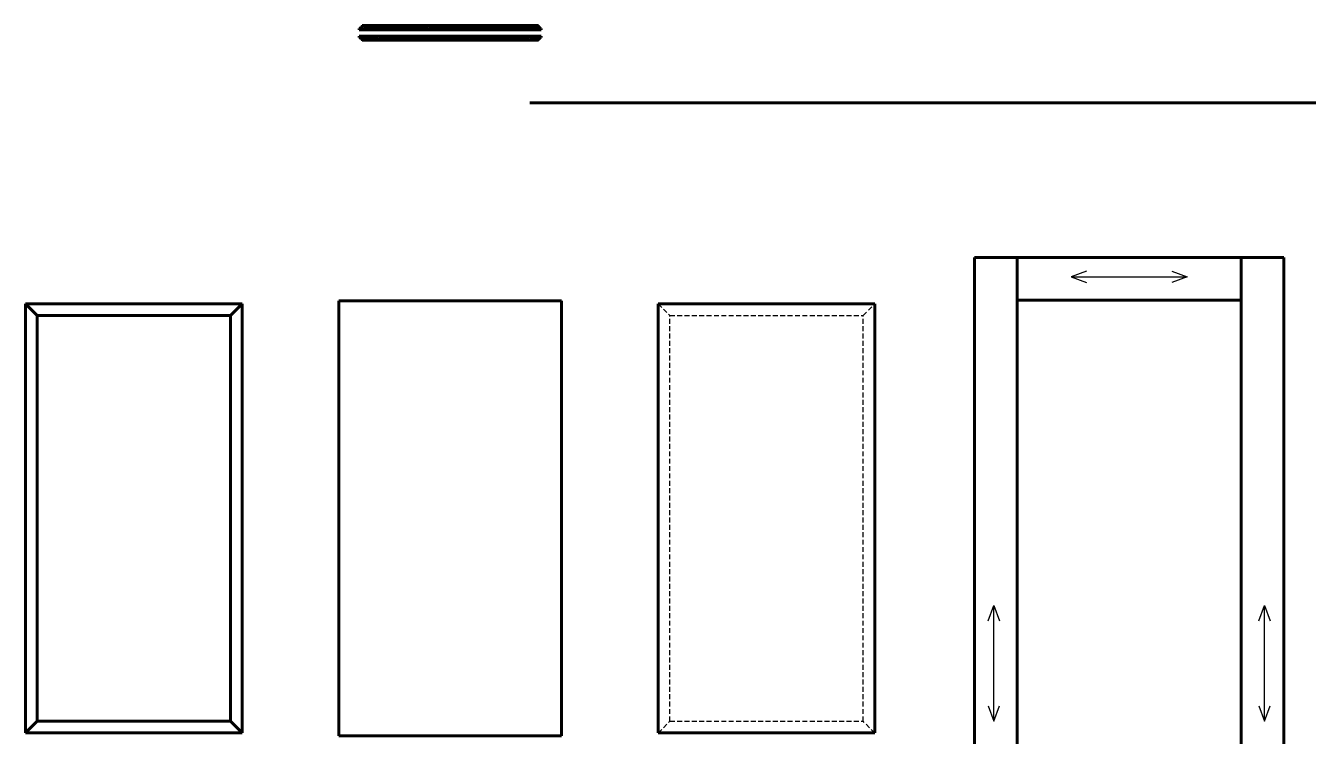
# Model space of a CAD drawing. Header units: inches. Extents: x -4554 to 14101, y -13650 to 2449.
# Drawn here: x -4554 to -1237, y -11939 to -10100 of the extents above; entities that cross this region are included whole.
import ezdxf

# ---------------------------------------------------------------- set-up
doc = ezdxf.new("R2010")
doc.units = ezdxf.units.IN
doc.linetypes.add('DASHED', pattern=[19.05, 12.7, -6.35])
doc.layers.add('Слой1', color=7, linetype='Continuous')

# ---------------------------------------------------------------- blocks, each defined once
blk = doc.blocks.new('*B477')
at = {"layer": 'Слой1', "linetype": 'Continuous'}
for p, q in [((-3690.4, -10107), (-3688.4, -10110.5)), ((-3684.9, -10110.5), (-3687.7, -10105.7)), ((-3686, -10102.6), (-3681.4, -10110.5)), ((-3678, -10110.5), (-3684, -10100.1)), ((-3680.6, -10100), (-3674.5, -10110.5)), ((-3671, -10110.5), (-3677.1, -10100)), ((-3673.6, -10100), (-3667.6, -10110.5)), ((-3664.1, -10110.5), (-3670.2, -10100)), ((-3666.7, -10100), (-3660.7, -10110.5)), ((-3657.2, -10110.5), (-3663.3, -10100)), ((-3659.8, -10100), (-3653.7, -10110.5)), ((-3650.3, -10110.5), (-3656.3, -10100)), ((-3652.9, -10100), (-3646.8, -10110.5)), ((-3643.3, -10110.5), (-3649.4, -10100)), ((-3645.9, -10100), (-3639.9, -10110.5)), ((-3636.4, -10110.5), (-3642.5, -10100)), ((-3639, -10100), (-3632.9, -10110.5)), ((-3629.5, -10110.5), (-3635.5, -10100)), ((-3632.1, -10100), (-3626, -10110.5)), ((-3622.5, -10110.5), (-3628.6, -10100)), ((-3625.1, -10100), (-3619.1, -10110.5)), ((-3615.6, -10110.5), (-3621.7, -10100)), ((-3618.2, -10100), (-3612.2, -10110.5)), ((-3608.7, -10110.5), (-3614.8, -10100)), ((-3611.3, -10100), (-3605.2, -10110.5)), ((-3601.8, -10110.5), (-3607.8, -10100)), ((-3604.4, -10100), (-3598.3, -10110.5)), ((-3594.8, -10110.5), (-3600.9, -10100)), ((-3597.4, -10100), (-3591.4, -10110.5)), ((-3587.9, -10110.5), (-3594, -10100)), ((-3590.5, -10100), (-3584.4, -10110.5)), ((-3581, -10110.5), (-3587, -10100)), ((-3583.6, -10100), (-3577.5, -10110.5)), ((-3574, -10110.5), (-3580.1, -10100)), ((-3576.6, -10100), (-3570.6, -10110.5)), ((-3567.1, -10110.5), (-3573.2, -10100)), ((-3569.7, -10100), (-3563.7, -10110.5)), ((-3560.2, -10110.5), (-3566.3, -10100)), ((-3562.8, -10100), (-3556.7, -10110.5)), ((-3553.3, -10110.5), (-3559.3, -10100)), ((-3555.9, -10100), (-3549.8, -10110.5)), ((-3546.3, -10110.5), (-3552.4, -10100)), ((-3548.9, -10100), (-3542.9, -10110.5)), ((-3539.4, -10110.5), (-3545.5, -10100)), ((-3542, -10100), (-3535.9, -10110.5)), ((-3532.5, -10110.5), (-3538.5, -10100)), ((-3535.1, -10100), (-3529, -10110.5)), ((-3525.6, -10110.5), (-3531.6, -10100)), ((-3528.2, -10100), (-3522.1, -10110.5)), ((-3518.6, -10110.5), (-3524.7, -10100)), ((-3521.2, -10100), (-3515.2, -10110.5)), ((-3511.7, -10110.5), (-3517.8, -10100)), ((-3514.3, -10100), (-3508.2, -10110.5)), ((-3504.8, -10110.5), (-3510.8, -10100)), ((-3507.4, -10100), (-3501.3, -10110.5)), ((-3497.8, -10110.5), (-3503.9, -10100)), ((-3500.4, -10100), (-3494.4, -10110.5)), ((-3490.9, -10110.5), (-3497, -10100)), ((-3493.5, -10100), (-3487.4, -10110.5)), ((-3484, -10110.5), (-3490, -10100)), ((-3486.6, -10100), (-3480.5, -10110.5)), ((-3477.1, -10110.5), (-3483.1, -10100)), ((-3479.7, -10100), (-3473.6, -10110.5)), ((-3470.1, -10110.5), (-3476.2, -10100)), ((-3472.7, -10100), (-3466.7, -10110.5)), ((-3463.2, -10110.5), (-3469.3, -10100)), ((-3465.8, -10100), (-3459.7, -10110.5)), ((-3456.3, -10110.5), (-3462.3, -10100)), ((-3458.9, -10100), (-3452.8, -10110.5)), ((-3449.3, -10110.5), (-3455.4, -10100)), ((-3451.9, -10100), (-3445.9, -10110.5)), ((-3442.4, -10110.5), (-3448.5, -10100)), ((-3445, -10100), (-3438.9, -10110.5)), ((-3435.5, -10110.5), (-3441.5, -10100)), ((-3438.1, -10100), (-3432, -10110.5)), ((-3428.6, -10110.5), (-3434.6, -10100)), ((-3431.2, -10100), (-3425.1, -10110.5)), ((-3421.6, -10110.5), (-3427.7, -10100)), ((-3424.2, -10100), (-3418.2, -10110.5)), ((-3414.7, -10110.5), (-3420.8, -10100)), ((-3417.3, -10100), (-3411.2, -10110.5)), ((-3407.8, -10110.5), (-3413.8, -10100)), ((-3410.4, -10100), (-3404.3, -10110.5)), ((-3400.8, -10110.5), (-3406.9, -10100)), ((-3403.4, -10100), (-3397.4, -10110.5)), ((-3393.9, -10110.5), (-3400, -10100)), ((-3396.5, -10100), (-3390.5, -10110.5)), ((-3387, -10110.5), (-3393.1, -10100)), ((-3389.6, -10100), (-3383.5, -10110.5)), ((-3380.1, -10110.5), (-3386.1, -10100)), ((-3382.7, -10100), (-3376.6, -10110.5)), ((-3373.1, -10110.5), (-3379.2, -10100)), ((-3375.7, -10100), (-3369.7, -10110.5)), ((-3366.2, -10110.5), (-3372.3, -10100)), ((-3368.8, -10100), (-3362.7, -10110.5)), ((-3359.3, -10110.5), (-3365.3, -10100)), ((-3361.9, -10100), (-3355.8, -10110.5)), ((-3352.3, -10110.5), (-3358.4, -10100)), ((-3354.9, -10100), (-3348.9, -10110.5)), ((-3345.4, -10110.5), (-3351.5, -10100)), ((-3348, -10100), (-3342, -10110.5)), ((-3338.5, -10110.5), (-3344.6, -10100)), ((-3341.1, -10100), (-3335, -10110.5)), ((-3331.6, -10110.5), (-3337.6, -10100)), ((-3334.2, -10100), (-3328.1, -10110.5)), ((-3324.6, -10110.5), (-3330.7, -10100)), ((-3327.2, -10100), (-3321.2, -10110.5)), ((-3317.7, -10110.5), (-3323.8, -10100)), ((-3320.3, -10100), (-3314.2, -10110.5)), ((-3310.8, -10110.5), (-3316.8, -10100)), ((-3313.4, -10100), (-3307.3, -10110.5)), ((-3303.8, -10110.5), (-3309.9, -10100)), ((-3306.4, -10100), (-3300.4, -10110.5)), ((-3296.9, -10110.5), (-3303, -10100)), ((-3299.5, -10100), (-3293.5, -10110.5)), ((-3290, -10110.5), (-3296.1, -10100)), ((-3292.6, -10100), (-3286.5, -10110.5)), ((-3283.1, -10110.5), (-3289.1, -10100)), ((-3285.7, -10100), (-3279.6, -10110.5)), ((-3276.1, -10110.5), (-3282.2, -10100)), ((-3278.7, -10100), (-3272.7, -10110.5)), ((-3269.2, -10110.5), (-3275.3, -10100)), ((-3271.8, -10100), (-3265.7, -10110.5)), ((-3262.3, -10110.5), (-3268.3, -10100)), ((-3264.9, -10100), (-3258.8, -10110.5)), ((-3255.4, -10110.5), (-3261.4, -10100)), ((-3258, -10100), (-3251.9, -10110.5)), ((-3248.4, -10110.5), (-3254.5, -10100)), ((-3251, -10100), (-3245, -10110.5)), ((-3241.5, -10110.5), (-3247.6, -10100)), ((-3244.1, -10100), (-3238, -10110.5)), ((-3234.6, -10110.5), (-3240.6, -10100)), ((-3237.2, -10100), (-3231.1, -10110.5)), ((-3227.6, -10110.5), (-3233.7, -10100)), ((-3230.2, -10100), (-3224.2, -10110.5)), ((-3221, -10110), (-3223, -10106.6))]:
    blk.add_line(p, q, dxfattribs=at)
blk = doc.blocks.new('*B478')
at = {"layer": 'Слой1', "linetype": 'Continuous'}
for p, q in [((-3690.4, -10127.5), (-3687.6, -10132.3)), ((-3680.9, -10138), (-3686.9, -10127.5)), ((-3686.1, -10134.9), (-3685.5, -10136)), ((-3683.5, -10127.5), (-3677.4, -10138)), ((-3673.9, -10138), (-3680, -10127.5)), ((-3676.5, -10127.5), (-3670.5, -10138)), ((-3667, -10138), (-3673.1, -10127.5)), ((-3669.6, -10127.5), (-3663.5, -10138)), ((-3660.1, -10138), (-3666.1, -10127.5)), ((-3662.7, -10127.5), (-3656.6, -10138)), ((-3653.1, -10138), (-3659.2, -10127.5)), ((-3655.7, -10127.5), (-3649.7, -10138)), ((-3646.2, -10138), (-3652.3, -10127.5)), ((-3648.8, -10127.5), (-3642.8, -10138)), ((-3639.3, -10138), (-3645.4, -10127.5)), ((-3641.9, -10127.5), (-3635.8, -10138)), ((-3632.4, -10138), (-3638.4, -10127.5)), ((-3635, -10127.5), (-3628.9, -10138)), ((-3625.4, -10138), (-3631.5, -10127.5)), ((-3628, -10127.5), (-3622, -10138)), ((-3618.5, -10138), (-3624.6, -10127.5)), ((-3621.1, -10127.5), (-3615, -10138)), ((-3611.6, -10138), (-3617.6, -10127.5)), ((-3614.2, -10127.5), (-3608.1, -10138)), ((-3604.6, -10138), (-3610.7, -10127.5)), ((-3607.2, -10127.5), (-3601.2, -10138)), ((-3597.7, -10138), (-3603.8, -10127.5)), ((-3600.3, -10127.5), (-3594.3, -10138)), ((-3590.8, -10138), (-3596.9, -10127.5)), ((-3593.4, -10127.5), (-3587.3, -10138)), ((-3583.9, -10138), (-3589.9, -10127.5)), ((-3586.5, -10127.5), (-3580.4, -10138)), ((-3576.9, -10138), (-3583, -10127.5)), ((-3579.5, -10127.5), (-3573.5, -10138)), ((-3570, -10138), (-3576.1, -10127.5)), ((-3572.6, -10127.5), (-3566.5, -10138)), ((-3563.1, -10138), (-3569.1, -10127.5)), ((-3565.7, -10127.5), (-3559.6, -10138)), ((-3556.2, -10138), (-3562.2, -10127.5)), ((-3558.7, -10127.5), (-3552.7, -10138)), ((-3549.2, -10138), (-3555.3, -10127.5)), ((-3551.8, -10127.5), (-3545.8, -10138)), ((-3542.3, -10138), (-3548.4, -10127.5)), ((-3544.9, -10127.5), (-3538.8, -10138)), ((-3535.4, -10138), (-3541.4, -10127.5)), ((-3538, -10127.5), (-3531.9, -10138)), ((-3528.4, -10138), (-3534.5, -10127.5)), ((-3531, -10127.5), (-3525, -10138)), ((-3521.5, -10138), (-3527.6, -10127.5)), ((-3524.1, -10127.5), (-3518, -10138)), ((-3514.6, -10138), (-3520.6, -10127.5)), ((-3517.2, -10127.5), (-3511.1, -10138)), ((-3507.7, -10138), (-3513.7, -10127.5)), ((-3510.3, -10127.5), (-3504.2, -10138)), ((-3500.7, -10138), (-3506.8, -10127.5)), ((-3503.3, -10127.5), (-3497.3, -10138)), ((-3493.8, -10138), (-3499.9, -10127.5)), ((-3496.4, -10127.5), (-3490.3, -10138)), ((-3486.9, -10138), (-3492.9, -10127.5)), ((-3489.5, -10127.5), (-3483.4, -10138)), ((-3479.9, -10138), (-3486, -10127.5)), ((-3482.5, -10127.5), (-3476.5, -10138)), ((-3473, -10138), (-3479.1, -10127.5)), ((-3475.6, -10127.5), (-3469.5, -10138)), ((-3466.1, -10138), (-3472.1, -10127.5)), ((-3468.7, -10127.5), (-3462.6, -10138)), ((-3459.2, -10138), (-3465.2, -10127.5)), ((-3461.8, -10127.5), (-3455.7, -10138)), ((-3452.2, -10138), (-3458.3, -10127.5)), ((-3454.8, -10127.5), (-3448.8, -10138)), ((-3445.3, -10138), (-3451.4, -10127.5)), ((-3447.9, -10127.5), (-3441.8, -10138)), ((-3438.4, -10138), (-3444.4, -10127.5)), ((-3441, -10127.5), (-3434.9, -10138)), ((-3431.4, -10138), (-3437.5, -10127.5)), ((-3434, -10127.5), (-3428, -10138)), ((-3424.5, -10138), (-3430.6, -10127.5)), ((-3427.1, -10127.5), (-3421.1, -10138)), ((-3417.6, -10138), (-3423.6, -10127.5)), ((-3420.2, -10127.5), (-3414.1, -10138)), ((-3410.7, -10138), (-3416.7, -10127.5)), ((-3413.3, -10127.5), (-3407.2, -10138)), ((-3403.7, -10138), (-3409.8, -10127.5)), ((-3406.3, -10127.5), (-3400.3, -10138)), ((-3396.8, -10138), (-3402.9, -10127.5)), ((-3399.4, -10127.5), (-3393.3, -10138)), ((-3389.9, -10138), (-3395.9, -10127.5)), ((-3392.5, -10127.5), (-3386.4, -10138)), ((-3382.9, -10138), (-3389, -10127.5)), ((-3385.5, -10127.5), (-3379.5, -10138)), ((-3376, -10138), (-3382.1, -10127.5)), ((-3378.6, -10127.5), (-3372.6, -10138)), ((-3369.1, -10138), (-3375.2, -10127.5)), ((-3371.7, -10127.5), (-3365.6, -10138)), ((-3362.2, -10138), (-3368.2, -10127.5)), ((-3364.8, -10127.5), (-3358.7, -10138)), ((-3355.2, -10138), (-3361.3, -10127.5)), ((-3357.8, -10127.5), (-3351.8, -10138)), ((-3348.3, -10138), (-3354.4, -10127.5)), ((-3350.9, -10127.5), (-3344.8, -10138)), ((-3341.4, -10138), (-3347.4, -10127.5)), ((-3344, -10127.5), (-3337.9, -10138)), ((-3334.4, -10138), (-3340.5, -10127.5)), ((-3337, -10127.5), (-3331, -10138)), ((-3327.5, -10138), (-3333.6, -10127.5)), ((-3330.1, -10127.5), (-3324.1, -10138)), ((-3320.6, -10138), (-3326.7, -10127.5)), ((-3323.2, -10127.5), (-3317.1, -10138)), ((-3313.7, -10138), (-3319.7, -10127.5)), ((-3316.3, -10127.5), (-3310.2, -10138)), ((-3306.7, -10138), (-3312.8, -10127.5)), ((-3309.3, -10127.5), (-3303.3, -10138)), ((-3299.8, -10138), (-3305.9, -10127.5)), ((-3302.4, -10127.5), (-3296.3, -10138)), ((-3292.9, -10138), (-3298.9, -10127.5)), ((-3295.5, -10127.5), (-3289.4, -10138)), ((-3286, -10138), (-3292, -10127.5)), ((-3288.5, -10127.5), (-3282.5, -10138)), ((-3279, -10138), (-3285.1, -10127.5)), ((-3281.6, -10127.5), (-3275.6, -10138)), ((-3272.1, -10138), (-3278.2, -10127.5)), ((-3274.7, -10127.5), (-3268.6, -10138)), ((-3265.2, -10138), (-3271.2, -10127.5)), ((-3267.8, -10127.5), (-3261.7, -10138)), ((-3258.2, -10138), (-3264.3, -10127.5)), ((-3260.8, -10127.5), (-3254.8, -10138)), ((-3251.3, -10138), (-3257.4, -10127.5)), ((-3253.9, -10127.5), (-3247.8, -10138)), ((-3244.4, -10138), (-3250.4, -10127.5)), ((-3247, -10127.5), (-3240.9, -10138)), ((-3237.5, -10138), (-3243.5, -10127.5)), ((-3240.1, -10127.5), (-3234, -10138)), ((-3230.5, -10138), (-3236.6, -10127.5)), ((-3233.1, -10127.5), (-3228, -10136.3)), ((-3225.7, -10134.3), (-3229.7, -10127.5)), ((-3226.2, -10127.5), (-3223.7, -10131.8)), ((-3221, -10130.5), (-3222.7, -10127.5))]:
    blk.add_line(p, q, dxfattribs=at)

msp = doc.modelspace()

# ---------------------------------------------------------------- linework, layer by layer
at = {"layer": 'Слой1', "color": 7, "linetype": 'Continuous', "lineweight": 60}
for p, q in [((-3691, -10107), (-3691, -10110.5)), ((-3684, -10102), (-3686, -10102)), ((-3684, -10100), (-3228, -10100)), ((-3684, -10100), (-3684, -10102)), ((-3228, -10100), (-3228, -10102)), ((-3228, -10102), (-3226, -10102)), ((-3221, -10107), (-3221, -10110.5)), ((-3691, -10131), (-3691, -10127.5)), ((-3684, -10136), (-3686, -10136)), ((-3684, -10138), (-3684, -10136)), ((-3684, -10138), (-3228, -10138)), ((-3228, -10138), (-3228, -10136)), ((-3228, -10136), (-3226, -10136)), ((-3221, -10131), (-3221, -10127.5)), ((-2100, -10700), (-1300, -10700)), ((-2100, -12800), (-2100, -10700)), ((-1990, -12800), (-1990, -10700)), ((-1410, -12800), (-1410, -10700)), ((-1300, -12800), (-1300, -10700)), ((-1990, -10810), (-1410, -10810)), ((-4554, -10820), (-4524, -10850)), ((-4024, -10850), (-3994, -10820)), ((-4524, -10850), (-4024, -10850)), ((-4524, -11900), (-4524, -10850)), ((-4024, -11900), (-4024, -10850)), ((-4554, -11930), (-4524, -11900)), ((-4524, -11900), (-4024, -11900)), ((-3994, -11930), (-4024, -11900))]:
    msp.add_line(p, q, dxfattribs=at)
at = {"layer": 'Слой1', "linetype": 'Continuous', "lineweight": 60}
for p, q in [((-3221, -10110.5), (-3691, -10110.5)), ((-3691, -10127.5), (-3221, -10127.5)), ((-3250, -10300), (7250, -10300)), ((-3168, -10812), (-3744, -10812)), ((-3744, -10812), (-3744, -11938)), ((-3168, -11938), (-3168, -10812)), ((-3994, -10820), (-4554, -10820)), ((-4554, -10820), (-4554, -11930)), ((-3994, -11930), (-3994, -10820)), ((-2358, -10820), (-2918, -10820)), ((-2918, -10820), (-2918, -11930)), ((-2358, -11930), (-2358, -10820)), ((-4554, -11930), (-3994, -11930)), ((-3744, -11938), (-3168, -11938)), ((-2918, -11930), (-2358, -11930))]:
    msp.add_line(p, q, dxfattribs=at)
at = {"layer": 'Слой1', "linetype": 'Continuous'}
for p, q in [((-1810, -10735.4), (-1850, -10750)), ((-1590, -10735.4), (-1550, -10750)), ((-1850, -10750), (-1550, -10750)), ((-1850, -10750), (-1810, -10764.6)), ((-1550, -10750), (-1590, -10764.6)), ((-2064.6, -11640), (-2050, -11600)), ((-2050, -11900), (-2050, -11600)), ((-2050, -11600), (-2035.4, -11640)), ((-1364.6, -11640), (-1350, -11600)), ((-1350, -11900), (-1350, -11600)), ((-1350, -11600), (-1335.4, -11640)), ((-2064.6, -11860), (-2050, -11900)), ((-2050, -11900), (-2035.4, -11860)), ((-1364.6, -11860), (-1350, -11900)), ((-1350, -11900), (-1335.4, -11860))]:
    msp.add_line(p, q, dxfattribs=at)
at = {"layer": 'Слой1', "color": 7, "linetype": 'DASHED'}
for p, q in [((-2918, -10820), (-2888, -10850)), ((-2388, -10850), (-2358, -10820)), ((-2888, -10850), (-2388, -10850)), ((-2888, -11900), (-2888, -10850)), ((-2388, -11900), (-2388, -10850)), ((-2918, -11930), (-2888, -11900)), ((-2888, -11900), (-2388, -11900)), ((-2358, -11930), (-2388, -11900))]:
    msp.add_line(p, q, dxfattribs=at)
at = {"layer": 'Слой1', "color": 7, "linetype": 'Continuous', "lineweight": 60}
for centre, start, end in [((-3691, -10102), 269.7426, 360), ((-3221, -10102), 180, 270.2574), ((-3691, -10136), 0, 90.2574), ((-3221, -10136), 89.7426, 180)]:
    msp.add_arc(centre, 5, start, end, dxfattribs=at)

# ---------------------------------------------------------------- block references
at = {"layer": 'Слой1'}
for name in ['*B477', '*B478']:
    msp.add_blockref(name, (0, 0), dxfattribs=at)

doc.saveas('drawing.dxf')
